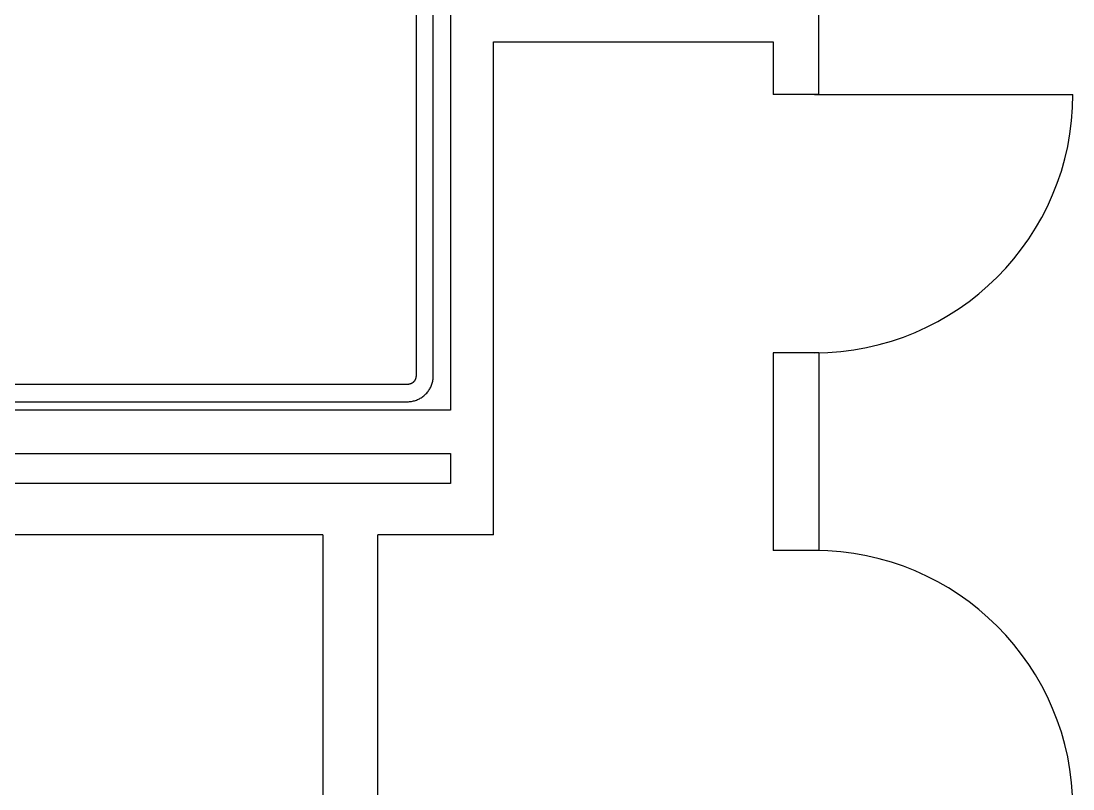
# Model space of a CAD drawing. Extents: x 15208 to 50586, y -518 to 56414.
# Drawn here: x 38365 to 40807, y 45384 to 47168 of the extents above; entities that cross this region are included whole.
import ezdxf

# ---------------------------------------------------------------- set-up
doc = ezdxf.new("R2010")
doc.units = 0
for name, color, linetype in [('A-Door', 252, 'CONTINUOUS'), ('A-Stairs', 7, 'CONTINUOUS'), ('A-Wall__Brick', 7, 'CONTINUOUS')]:
    doc.layers.add(name, color=color, linetype=linetype)

msp = doc.modelspace()

# ---------------------------------------------------------------- linework, layer by layer
at = {"layer": 'A-Door'}
msp.add_line((40207.1, 46997.6), (40807.1, 46997.6), dxfattribs=at)
at = {"layer": 'A-Door', "color": 252}
msp.add_arc((40207.1, 46997.6), 600, 270, 0, dxfattribs=at)
at = {"layer": 'A-Door'}
msp.add_arc((40207.1, 45338.1), 600, 0, 90, dxfattribs=at)
at = {"layer": 'A-Stairs'}
for p, q in [((39282.1, 47763.9), (39282.1, 46343.9)), ((39322.1, 46343.9), (39322.1, 47763.9)), ((39272.9, 46327.1), (39272.2, 46326.6)), ((39273.5, 46327.5), (39272.9, 46327.1)), ((39274.2, 46328), (39273.5, 46327.5)), ((39274.8, 46328.5), (39274.2, 46328)), ((39275.4, 46329), (39274.8, 46328.5)), ((39276, 46329.5), (39275.4, 46329)), ((39276.6, 46330.1), (39276, 46329.5)), ((39277.1, 46330.7), (39276.6, 46330.1)), ((39277.6, 46331.3), (39277.1, 46330.7)), ((39278.1, 46331.9), (39277.6, 46331.3)), ((39278.6, 46332.6), (39278.1, 46331.9)), ((39279, 46333.3), (39278.6, 46332.6)), ((39279.4, 46333.9), (39279, 46333.3)), ((39279.8, 46334.6), (39279.4, 46333.9)), ((39280.2, 46335.4), (39279.8, 46334.6)), ((39280.5, 46336.1), (39280.2, 46335.4)), ((39280.8, 46336.8), (39280.5, 46336.1)), ((39281.1, 46337.6), (39280.8, 46336.8)), ((39281.3, 46338.4), (39281.1, 46337.6)), ((39281.5, 46339.1), (39281.3, 46338.4)), ((39281.7, 46339.9), (39281.5, 46339.1)), ((39281.8, 46340.7), (39281.7, 46339.9)), ((39281.9, 46341.5), (39281.8, 46340.7)), ((39282, 46342.3), (39281.9, 46341.5)), ((39282.1, 46343.1), (39282, 46342.3)), ((39282.1, 46343.9), (39282.1, 46343.1)), ((39319.5, 46326.7), (39320.2, 46329)), ((39320.2, 46329), (39320.7, 46331.3)), ((39320.7, 46331.3), (39321.2, 46333.7)), ((39321.2, 46333.7), (39321.6, 46336.1)), ((39321.6, 46336.1), (39321.8, 46338.4)), ((39321.8, 46338.4), (39322, 46340.8)), ((39322, 46340.8), (39322.1, 46343.2)), ((39322.1, 46343.2), (39322.1, 46343.9)), ((39262.1, 46323.9), (36102.1, 46323.9)), ((39262.3, 46323.9), (39262.1, 46323.9)), ((39263.1, 46323.9), (39262.3, 46323.9)), ((39263.9, 46324), (39263.1, 46323.9)), ((39264.7, 46324.1), (39263.9, 46324)), ((39265.5, 46324.2), (39264.7, 46324.1)), ((39266.3, 46324.3), (39265.5, 46324.2)), ((39267, 46324.5), (39266.3, 46324.3)), ((39267.8, 46324.7), (39267, 46324.5)), ((39268.6, 46325), (39267.8, 46324.7)), ((39269.3, 46325.2), (39268.6, 46325)), ((39270.1, 46325.5), (39269.3, 46325.2)), ((39270.8, 46325.9), (39270.1, 46325.5)), ((39271.5, 46326.2), (39270.8, 46325.9)), ((39272.2, 46326.6), (39271.5, 46326.2)), ((39305.1, 46302.1), (39306.7, 46303.8)), ((39306.7, 46303.8), (39308.3, 46305.7)), ((39308.3, 46305.7), (39309.8, 46307.5)), ((39309.8, 46307.5), (39311.2, 46309.5)), ((39311.2, 46309.5), (39312.6, 46311.5)), ((39312.6, 46311.5), (39313.8, 46313.5)), ((39313.8, 46313.5), (39315, 46315.6)), ((39315, 46315.6), (39316.1, 46317.7)), ((39316.1, 46317.7), (39317.1, 46319.9)), ((39317.1, 46319.9), (39318, 46322.1)), ((39318, 46322.1), (39318.8, 46324.4)), ((39318.8, 46324.4), (39319.5, 46326.7)), ((36102.1, 46283.9), (39262.1, 46283.9)), ((39262.1, 46283.9), (39264.5, 46283.9)), ((39264.5, 46283.9), (39266.9, 46284.1)), ((39266.9, 46284.1), (39269.2, 46284.3)), ((39269.2, 46284.3), (39271.6, 46284.6)), ((39271.6, 46284.6), (39274, 46285.1)), ((39274, 46285.1), (39276.3, 46285.6)), ((39276.3, 46285.6), (39278.6, 46286.2)), ((39278.6, 46286.2), (39280.9, 46286.9)), ((39280.9, 46286.9), (39283.2, 46287.7)), ((39283.2, 46287.7), (39285.4, 46288.6)), ((39285.4, 46288.6), (39287.6, 46289.6)), ((39287.6, 46289.6), (39289.8, 46290.7)), ((39289.8, 46290.7), (39291.9, 46291.8)), ((39291.9, 46291.8), (39293.9, 46293)), ((39293.9, 46293), (39295.9, 46294.4)), ((39295.9, 46294.4), (39297.9, 46295.8)), ((39297.9, 46295.8), (39299.8, 46297.2)), ((39299.8, 46297.2), (39301.6, 46298.8)), ((39301.6, 46298.8), (39303.4, 46300.4)), ((39303.4, 46300.4), (39305.1, 46302.1))]:
    msp.add_line(p, q, dxfattribs=at)
at = {"layer": 'A-Wall__Brick'}
for p, q in [((39362.1, 50563.9), (39362.1, 46263.9)), ((40217.1, 46997.6), (40217.1, 48405.9)), ((39462.1, 45974.9), (39462.1, 47119.9)), ((39462.1, 47119.9), (40111.1, 47119.9)), ((40111.1, 47119.9), (40111.1, 46997.6)), ((40217.1, 46997.6), (40111.1, 46997.6)), ((40111.1, 46397.7), (40111.1, 45938.1)), ((40217.1, 46397.7), (40111.1, 46397.7)), ((40217.1, 46397.7), (40217.1, 45938.1)), ((39362.1, 46263.9), (36004.6, 46263.9)), ((33390.1, 46163.9), (39362.1, 46163.9)), ((39362.1, 46163.9), (39362.1, 46093.9)), ((39362.1, 46093.9), (33390.1, 46093.9)), ((39065.6, 45974.9), (33390.1, 45974.9)), ((39065.6, 45974.9), (39065.6, 44586.9)), ((39193.6, 44586.9), (39193.6, 45974.9)), ((39462.1, 45974.9), (39193.6, 45974.9)), ((40217.1, 45938.1), (40111.1, 45938.1))]:
    msp.add_line(p, q, dxfattribs=at)

doc.saveas('drawing.dxf')
